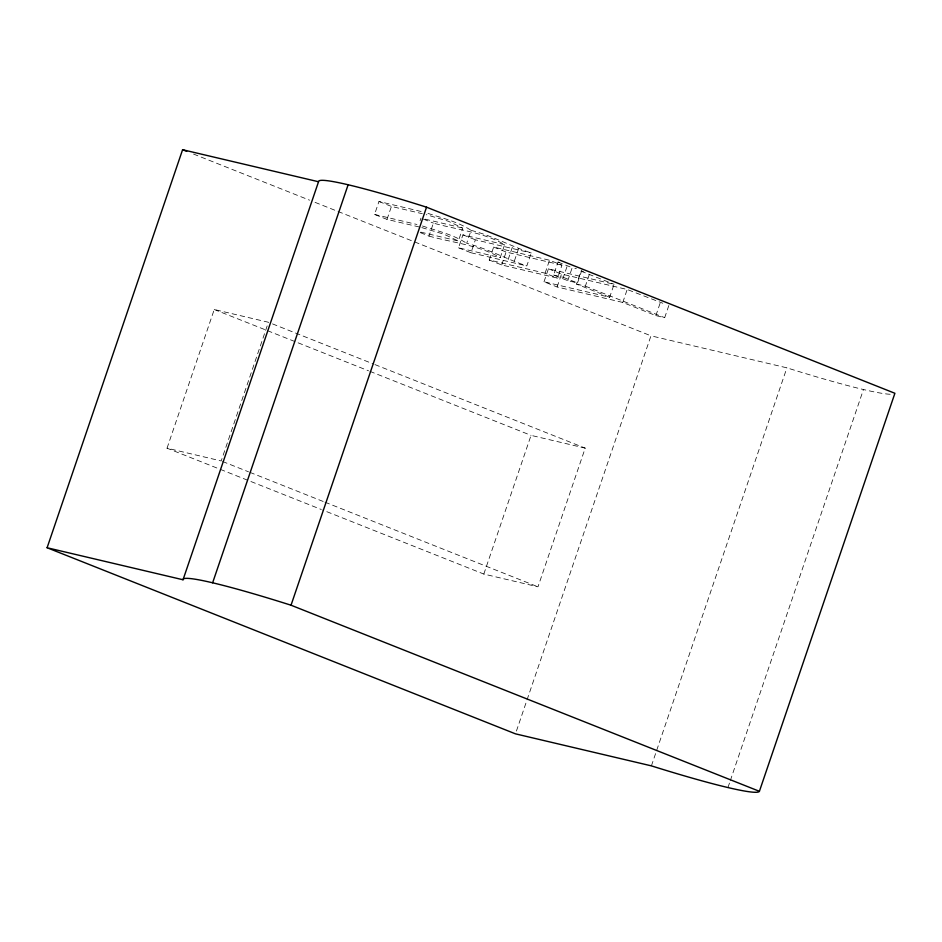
<?xml version="1.0" encoding="UTF-8"?>
<svg xmlns="http://www.w3.org/2000/svg" width="942" height="942" viewBox="0 0 942 942"><rect width="100%" height="100%" fill="white"/><g stroke="black" fill="none" stroke-linecap="round" stroke-linejoin="round"><path stroke-width="0.71" stroke-dasharray="4.71 3.53" d="M167.028 448.192L214.246 309.506L268.411 322.258L221.205 460.956L167.028 448.192L218.921 468.81M419.308 226.998L387.009 219.392L374.563 214.446L378.967 201.494L421.392 211.55M387.009 219.392L391.425 206.439L422.322 213.716M420.073 220.758L420.956 218.167M420.273 232.615L428.987 236.077L433.402 223.113C457.106 229.777 482.963 232.073 504.641 244.673L500.226 257.637L458.518 247.805L462.934 234.852L504.641 244.673M420.78 232.132L458.365 241.022L462.769 228.058L448.345 221.252L426.231 214.658M471.094 230.366C492.101 235.641 510.917 246.262 531.241 252.951L526.825 265.915C506.502 259.227 487.685 248.594 466.679 243.33L471.094 230.366C457.871 221.641 441.822 218.002 426.903 213.045M458.518 247.805L470.965 252.75L475.38 239.798L531.241 252.951M489.251 260.016L493.655 247.063L549.516 260.216L561.962 265.161L557.546 278.125L501.697 264.961L489.251 260.016L545.1 273.18L557.546 278.125M501.697 264.961L506.101 252.009L561.962 265.161M508.174 259.509L512.589 246.545M514.379 260.969L518.795 248.005M545.1 273.18L549.516 260.216M544.005 281.776L548.421 268.811L614.078 284.284L609.662 297.236L544.005 281.776L557.122 286.98L622.78 302.453L655.879 315.605L664.687 317.678L669.091 304.725M581.92 270.001L577.517 282.965L567.767 280.669L553.59 275.04L558.005 262.076L562.186 263.065M557.122 286.98L561.526 274.028L627.184 289.488L662.803 303.242M553.59 275.04L563.34 277.337L567.755 264.372M567.767 280.669L572.171 267.705L576.351 268.694M609.662 297.236L576.551 284.084L580.967 271.131L583.487 271.72M483.823 574.067L531.041 435.369L585.206 448.133L537.988 586.819L483.823 574.067L322.694 510.046M576.551 284.084L585.359 286.156L589.774 273.204M622.78 302.453L627.184 289.488M655.879 315.605L660.295 302.641M516.416 731.063L650.969 335.823L786.9 367.839A164.909 11.504 18.8 0 0 890.543 394.251M651.405 765.87L786.9 367.839M727.954 787.547L729.85 781.978M730.321 780.588L863.461 389.517M425.195 219.168L462.769 228.058M374.563 214.446L416.988 224.502M428.987 236.077C452.69 242.742 478.56 245.026 500.226 257.637M470.965 252.75L526.825 265.915M421.816 227.611L443.941 234.217L458.365 241.022M422.487 225.998C437.418 230.955 453.455 234.605 466.679 243.33M558.005 262.076L572.171 267.705M580.967 271.131L614.078 284.284M378.967 201.494L391.425 206.439M423.441 219.156L433.402 223.113M462.934 234.852L475.38 239.798M493.655 247.063L506.101 252.009M548.421 268.811L561.526 274.028M563.34 277.337L577.517 282.965M585.359 286.156L664.687 317.678M193.522 154.064L309.588 200.175M315.052 202.353L650.969 335.823M272.509 323.895L373.562 364.036M374.916 364.578L585.206 448.133M214.246 309.506L266.139 330.124M267.493 330.666L368.546 370.807M369.912 371.348L531.041 435.369M222.571 461.498L248.511 471.801M249.877 472.342L323.612 501.639M324.978 502.18L537.988 586.819M220.287 469.352L321.328 509.504"/><path stroke-width="1.41" d="M47.1 547.749L182.595 149.719L318.537 181.747A154.771 10.798 18.8 0 1 426.538 207.181L894.9 393.285L759.405 791.304A164.909 11.504 18.8 0 1 651.405 765.87L515.462 733.842L47.1 547.749L183.031 579.766A154.771 10.798 18.8 0 1 291.031 605.211L759.405 791.304M183.031 579.766L318.537 181.747M212.633 582.792L348.128 184.762M291.031 605.211L426.538 207.181M182.595 149.719L186.693 151.344"/></g></svg>
